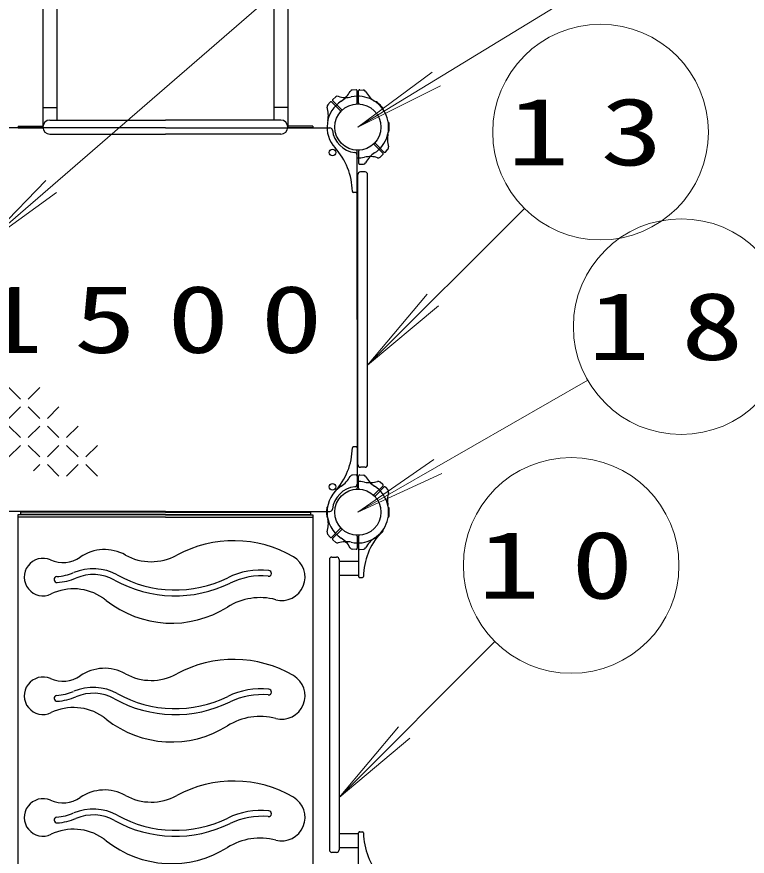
# Model space of a CAD drawing. Units: millimetres on the paper, scale 1:60. Extents: x -385 to 0, y -594 to 267.
# Drawn here: x -212.96 to -189.25, y 143.77 to 171.01 of the extents above; entities that cross this region are included whole.
import ezdxf

# ---------------------------------------------------------------- set-up
doc = ezdxf.new("R2010")
doc.units = ezdxf.units.MM
doc.layers.add('LY_1', color=7, linetype='Continuous', lineweight=25)
doc.styles.add('ＭＳ ゴシック', font='')
doc.styles.get('ＭＳ ゴシック').set_extended_font_data('MS Gothic')

msp = doc.modelspace()

# ---------------------------------------------------------------- linework, layer by layer
at = {"layer": 'LY_1', "lineweight": 13}
for p, q in [((-198.647, 176.933), (-214.104, 163.552)), ((-190.893, 174.14), (-201.889, 167.435)), ((-201.889, 167.435), (-199.474, 169.214)), ((-201.889, 167.435), (-199.202, 168.768)), ((-214.104, 163.552), (-212.016, 165.706)), ((-214.104, 163.552), (-211.674, 165.311)), ((-196.484, 164.797), (-201.573, 159.708)), ((-201.573, 159.708), (-199.644, 162.007)), ((-201.573, 159.708), (-199.275, 161.637)), ((-194.426, 159.216), (-201.889, 154.935)), ((-212.846, 158.604), (-213.221, 158.979)), ((-212.221, 158.979), (-212.596, 158.604)), ((-212.846, 158.354), (-213.221, 157.979)), ((-212.221, 157.979), (-212.596, 158.354)), ((-211.596, 158.354), (-211.971, 157.979)), ((-212.846, 157.354), (-213.221, 157.729)), ((-212.221, 157.729), (-212.596, 157.354)), ((-211.596, 157.354), (-211.971, 157.729)), ((-210.971, 157.729), (-211.346, 157.354)), ((-212.846, 157.104), (-213.221, 156.729)), ((-212.221, 156.729), (-212.596, 157.104)), ((-211.596, 157.104), (-211.971, 156.729)), ((-210.971, 156.729), (-211.346, 157.104)), ((-210.346, 157.104), (-210.721, 156.729)), ((-212.221, 156.479), (-212.421, 156.279)), ((-211.596, 156.104), (-211.971, 156.479)), ((-210.971, 156.479), (-211.346, 156.104)), ((-210.346, 156.104), (-210.721, 156.479)), ((-201.889, 154.935), (-199.427, 156.649)), ((-201.889, 154.935), (-199.167, 156.195)), ((-197.438, 150.732), (-202.498, 145.673)), ((-202.498, 145.673), (-200.569, 147.971)), ((-202.498, 145.673), (-200.2, 147.601))]:
    msp.add_line(p, q, dxfattribs=at)
at = {"layer": 'LY_1'}
for p, q in [((-212.116, 175.769), (-212.116, 167.435)), ((-211.663, 175.769), (-211.663, 167.662)), ((-204.616, 175.769), (-204.616, 167.662)), ((-204.163, 175.769), (-204.163, 167.435)), ((-202.701, 168.331), (-202.605, 168.42)), ((-201.949, 168.642), (-202.07, 168.638)), ((-201.914, 168.217), (-201.914, 168.609)), ((-201.864, 168.217), (-201.864, 168.609)), ((-201.83, 168.642), (-201.699, 168.638)), ((-202.785, 168.247), (-202.874, 168.151)), ((-202.459, 167.97), (-202.737, 168.248)), ((-202.424, 168.005), (-202.702, 168.283)), ((-201.31, 168.25), (-201.308, 168.252)), ((-212.116, 168.069), (-211.663, 168.069)), ((-204.163, 168.069), (-204.616, 168.069)), ((-201.074, 168.015), (-201.072, 168.017)), ((-211.889, 167.662), (-208.139, 167.662)), ((-204.389, 167.662), (-208.139, 167.662)), ((-200.903, 167.602), (-200.901, 167.602)), ((-208.139, 167.41), (-213.608, 167.41)), ((-212.923, 167.462), (-212.923, 167.409)), ((-212.923, 167.462), (-212.114, 167.462)), ((-212.923, 167.409), (-212.114, 167.409)), ((-208.139, 167.41), (-202.8, 167.41)), ((-203.356, 167.462), (-204.164, 167.462)), ((-203.356, 167.409), (-204.164, 167.409)), ((-203.356, 167.462), (-203.356, 167.409)), ((-211.889, 167.209), (-208.139, 167.209)), ((-204.389, 167.209), (-208.139, 167.209)), ((-200.903, 167.269), (-200.901, 167.269)), ((-201.355, 166.865), (-201.077, 166.588)), ((-201.319, 166.901), (-201.042, 166.623)), ((-201.914, 161.185), (-201.914, 166.654)), ((-201.864, 166.654), (-201.864, 166.262)), ((-201.078, 166.54), (-201.167, 166.457)), ((-200.994, 166.624), (-200.911, 166.713)), ((-201.83, 166.228), (-201.709, 166.232)), ((-201.656, 165.977), (-201.806, 165.977)), ((-201.889, 156.477), (-201.889, 165.894)), ((-201.573, 156.477), (-201.573, 165.894)), ((-201.949, 165.311), (-202.037, 165.316)), ((-201.914, 161.185), (-201.914, 155.717)), ((-201.949, 157.059), (-202.037, 157.055)), ((-201.949, 156.142), (-202.08, 156.138)), ((-201.83, 156.142), (-201.709, 156.138)), ((-201.656, 156.394), (-201.806, 156.394)), ((-201.864, 155.717), (-201.864, 156.109)), ((-201.078, 155.831), (-201.167, 155.914)), ((-201.355, 155.505), (-201.077, 155.783)), ((-201.319, 155.47), (-201.042, 155.748)), ((-200.994, 155.747), (-200.911, 155.658)), ((-202.875, 155.102), (-202.878, 155.102)), ((-200.903, 155.102), (-200.901, 155.102)), ((-208.139, 154.96), (-213.608, 154.96)), ((-208.139, 154.848), (-212.931, 154.848)), ((-212.931, 154.848), (-212.931, 142.394)), ((-208.139, 154.771), (-212.931, 154.771)), ((-212.848, 154.935), (-212.848, 154.86)), ((-208.139, 154.935), (-212.848, 154.935)), ((-208.139, 154.86), (-212.848, 154.86)), ((-208.139, 154.96), (-202.8, 154.96)), ((-208.139, 154.935), (-203.431, 154.935)), ((-208.139, 154.86), (-203.431, 154.86)), ((-208.139, 154.848), (-203.348, 154.848)), ((-208.139, 154.771), (-203.348, 154.771)), ((-203.431, 154.935), (-203.431, 154.86)), ((-203.348, 154.848), (-203.348, 142.394)), ((-202.875, 154.769), (-202.878, 154.769)), ((-200.903, 154.769), (-200.901, 154.769)), ((-202.785, 154.124), (-202.874, 154.22)), ((-202.459, 154.401), (-202.737, 154.123)), ((-202.424, 154.365), (-202.702, 154.088)), ((-201.074, 154.356), (-201.072, 154.354)), ((-202.701, 154.04), (-202.605, 153.95)), ((-201.914, 154.154), (-201.914, 153.762)), ((-201.864, 154.154), (-201.864, 152.845)), ((-201.31, 154.12), (-201.308, 154.118)), ((-201.949, 153.728), (-202.07, 153.732)), ((-201.83, 153.728), (-201.699, 153.733)), ((-202.731, 153.477), (-202.581, 153.477)), ((-202.814, 153.394), (-202.814, 143.977)), ((-202.498, 153.394), (-202.498, 143.977)), ((-201.864, 153.329), (-202.498, 153.329)), ((-201.864, 152.875), (-202.498, 152.875)), ((-201.829, 152.811), (-201.742, 152.816)), ((-201.864, 144.495), (-202.498, 144.495)), ((-201.864, 143.217), (-201.864, 144.526)), ((-201.829, 144.559), (-201.742, 144.555)), ((-202.731, 143.894), (-202.581, 143.894)), ((-201.864, 144.042), (-202.498, 144.042))]:
    msp.add_line(p, q, dxfattribs=at)
at = {"layer": 'LY_1', "lineweight": 13}
for centre in [(-194.009, 167.272), (-191.39, 160.957), (-194.963, 153.207)]:
    msp.add_circle(centre, 3.5, dxfattribs=at)
at = {"layer": 'LY_1'}
for centre, radius in [((-201.889, 167.435), 0.75), ((-202.714, 166.61), 0.108), ((-202.714, 155.76), 0.108), ((-201.889, 154.935), 0.75)]:
    msp.add_circle(centre, radius, dxfattribs=at)
for centre, radius, start, end in [((-202.555, 168.353), 0.0833, 72.4588, 133), ((-202.279, 169.227), 0.833, 252.4588, 282.2728), ((-202.881, 168.978), 0.833, 302.7272, 332.5412), ((-202.067, 168.555), 0.0833, 92, 152.5412), ((-201.889, 167.435), 1, 302.7272, 102.2728), ((-201.948, 168.609), 0.0333, 0, 92), ((-201.831, 168.609), 0.0333, 88, 180), ((-201.712, 168.555), 0.0833, 27.4588, 88), ((-200.898, 168.978), 0.833, 207.4588, 237.2728), ((-202.807, 168.101), 0.0833, 137, 197.5412), ((-201.889, 167.435), 1, 122.7272, 222.2172), ((-202.761, 168.224), 0.0333, 45, 137), ((-202.678, 168.307), 0.0333, 133, 225), ((-201.948, 168.217), 0.0333, 274.2707, 0), ((-201.831, 168.217), 0.0333, 180, 265.7293), ((-201.296, 168.241), 0.0167, 53.6269, 135), ((-201.889, 167.435), 1.017, 45, 53.6269), ((-201.889, 167.435), 1.017, 36.3731, 45), ((-203.681, 167.825), 0.833, 347.7272, 17.5412), ((-202.483, 167.946), 0.0333, 319.2707, 45), ((-202.4, 168.029), 0.0333, 225, 310.7293), ((-201.084, 168.028), 0.0167, 315, 36.3731), ((-211.889, 167.435), 0.227, 90, 270), ((-204.389, 167.435), 0.227, 270, 90), ((-200.901, 167.585), 0.0167, 8.6269, 90), ((-201.889, 167.435), 1.017, 0, 8.6269), ((-202.8, 167.327), 0.0833, 6.7872, 90), ((-201.889, 167.435), 0.833, 186.7872, 263.2128), ((-201.889, 167.435), 1.017, 351.3731, 0), ((-200.098, 167.046), 0.833, 167.7272, 197.5412), ((-200.901, 167.285), 0.0167, 270, 351.3731), ((-204.235, 165.308), 2.167, 1.0841, 42.2172), ((-201.378, 166.842), 0.0333, 45, 130.7293), ((-201.296, 166.924), 0.0333, 139.2707, 225), ((-200.972, 166.769), 0.0833, 317, 17.5412), ((-201.998, 166.525), 0.0833, 0, 83.2128), ((-201.948, 166.654), 0.0333, 0, 85.7293), ((-201.831, 166.654), 0.0333, 94.2707, 180), ((-201.5, 165.644), 0.833, 72.4588, 102.2728), ((-200.898, 165.893), 0.833, 122.7272, 152.5412), ((-201.101, 166.564), 0.0333, 313, 45), ((-201.018, 166.647), 0.0333, 225, 317), ((-201.889, 167.435), 1, 268.5675, 282.2728), ((-201.831, 166.262), 0.0333, 180, 272), ((-201.712, 166.316), 0.0833, 272, 332.5412), ((-201.223, 166.518), 0.0833, 252.4588, 313), ((-201.806, 165.894), 0.0833, 90, 180), ((-201.656, 165.894), 0.0833, 0, 90), ((-202.035, 165.349), 0.0333, 181.0841, 267), ((-201.948, 165.345), 0.0333, 267, 0), ((-204.235, 157.063), 2.167, 317.7828, 358.9158), ((-202.035, 157.022), 0.0333, 93, 178.9159), ((-201.948, 157.026), 0.0333, 0, 93), ((-201.806, 156.477), 0.0833, 180, 270), ((-201.656, 156.477), 0.0833, 270, 0), ((-202.067, 156.055), 0.0833, 92, 152.5412), ((-201.948, 156.109), 0.0333, 0, 92), ((-201.831, 156.109), 0.0333, 88, 180), ((-201.712, 156.055), 0.0833, 27.4588, 88), ((-202.881, 156.478), 0.833, 302.7272, 332.5412), ((-201.889, 154.935), 1, 77.7272, 91.4325), ((-201.5, 156.727), 0.833, 257.7272, 287.5412), ((-200.898, 156.478), 0.833, 207.4588, 237.2728), ((-201.223, 155.853), 0.0833, 47, 107.5412), ((-201.889, 154.935), 1, 122.7272, 237.2728), ((-201.889, 154.935), 0.833, 96.7872, 173.2128), ((-201.889, 154.935), 1, 257.7272, 57.2728), ((-201.998, 155.846), 0.0833, 276.7872, 0), ((-201.948, 155.717), 0.0333, 274.2707, 0), ((-201.831, 155.717), 0.0333, 180, 265.7293), ((-201.101, 155.807), 0.0333, 315, 47), ((-201.018, 155.724), 0.0333, 43, 135), ((-200.972, 155.601), 0.0833, 342.4588, 43), ((-201.378, 155.529), 0.0333, 229.2707, 315), ((-201.296, 155.446), 0.0333, 135, 220.7293), ((-200.098, 155.325), 0.833, 162.4588, 192.2728), ((-201.889, 154.935), 1.017, 171.3731, 180), ((-202.878, 155.085), 0.0167, 90, 171.3731), ((-202.8, 155.044), 0.0833, 270, 353.2128), ((-200.901, 155.085), 0.0167, 8.6269, 90), ((-201.889, 154.935), 1.017, 0, 8.6269), ((-201.889, 154.935), 1.017, 180, 188.6269), ((-202.878, 154.785), 0.0167, 188.6269, 270), ((-200.901, 154.785), 0.0167, 270, 351.3731), ((-201.889, 154.935), 1.017, 351.3731, 0), ((-203.681, 154.546), 0.833, 342.4588, 12.2728), ((-202.807, 154.269), 0.0833, 162.4588, 223), ((-202.483, 154.424), 0.0333, 315, 40.7293), ((-202.4, 154.342), 0.0333, 49.2707, 135), ((-199.544, 152.808), 2.167, 137.7828, 178.9159), ((-201.889, 154.935), 1.017, 306.3731, 315), ((-201.889, 154.935), 1.017, 315, 323.6269), ((-201.084, 154.342), 0.0167, 323.6269, 45), ((-205.922, 150.152), 3.858, 59.7706, 118.6447), ((-202.761, 154.147), 0.0333, 223, 315), ((-202.678, 154.064), 0.0333, 135, 227), ((-202.555, 154.018), 0.0833, 227, 287.5412), ((-202.279, 153.144), 0.833, 77.7272, 107.5412), ((-202.881, 153.393), 0.833, 27.4588, 57.2728), ((-201.948, 154.154), 0.0333, 0, 85.7293), ((-201.831, 154.154), 0.0333, 94.2707, 180), ((-200.898, 153.393), 0.833, 122.7272, 152.5412), ((-201.296, 154.13), 0.0167, 225, 306.3731), ((-210.116, 152.326), 1.395, 60.8927, 124.4313), ((-202.067, 153.816), 0.0833, 207.4588, 268), ((-201.948, 153.762), 0.0333, 268, 0), ((-201.831, 153.762), 0.0333, 180, 272), ((-201.712, 153.816), 0.0833, 272, 332.5412), ((-212.115, 152.829), 0.608, 66.3171, 295.7294), ((-211.469, 154.3), 0.998, 246.3171, 304.4313), ((-208.599, 155.052), 1.725, 240.8927, 298.6447), ((-204.363, 152.829), 0.76, 255.2876, 59.7706), ((-202.731, 153.394), 0.0833, 90, 180), ((-202.581, 153.394), 0.0833, 0, 90), ((-211.786, 154.552), 1.714, 274.0218, 292.9471), ((-210.487, 151.484), 1.617, 60.9492, 112.9471), ((-210.487, 151.484), 1.426, 60.9492, 112.9471), ((-207.821, 156.285), 3.874, 240.9492, 296.1042), ((-205.028, 150.585), 2.474, 84.2979, 116.1042), ((-205.028, 150.585), 2.282, 84.2979, 116.1042), ((-204.792, 152.951), 0.0956, 264.2979, 84.2979), ((-211.659, 152.747), 0.0956, 94.0218, 274.0218), ((-211.786, 154.552), 1.905, 274.0218, 292.9471), ((-207.821, 156.285), 4.065, 240.9492, 296.1042), ((-201.831, 152.845), 0.0333, 180, 273), ((-201.744, 152.849), 0.0333, 273, 358.9158), ((-211.122, 150.769), 1.678, 55.5649, 115.7294), ((-211.277, 150.543), 1.952, 51.5643, 55.5649), ((-207.939, 154.75), 3.418, 231.5643, 302.0947), ((-205.062, 150.164), 1.996, 75.2876, 122.0947), ((-205.922, 146.298), 3.858, 59.7706, 118.6447), ((-210.116, 148.472), 1.395, 60.8927, 124.4313), ((-211.469, 150.446), 0.998, 246.3171, 304.4313), ((-208.599, 151.198), 1.725, 240.8927, 298.6447), ((-204.363, 148.975), 0.76, 255.2876, 59.7706), ((-212.115, 148.975), 0.608, 66.3171, 295.7294), ((-211.786, 150.698), 1.714, 274.0218, 292.9471), ((-210.487, 147.631), 1.617, 60.9492, 112.9471), ((-210.487, 147.631), 1.426, 60.9492, 112.9471), ((-207.821, 152.431), 3.874, 240.9492, 296.1042), ((-205.028, 146.731), 2.474, 84.2979, 116.1042), ((-204.792, 149.097), 0.0956, 264.2979, 84.2979), ((-211.659, 148.893), 0.0956, 94.0218, 274.0218), ((-211.786, 150.698), 1.905, 274.0218, 292.9471), ((-207.821, 152.431), 4.065, 240.9492, 296.1042), ((-205.028, 146.731), 2.282, 84.2979, 116.1042), ((-211.122, 146.916), 1.678, 55.5649, 115.7294), ((-211.277, 146.69), 1.952, 51.5643, 55.5649), ((-205.062, 146.31), 1.996, 75.2876, 122.0947), ((-207.939, 150.896), 3.418, 231.5643, 302.0947), ((-205.922, 142.349), 3.858, 59.7706, 118.6447), ((-210.116, 144.523), 1.395, 60.8927, 124.4313), ((-212.115, 145.026), 0.608, 66.3171, 295.7294), ((-211.469, 146.497), 0.998, 246.3171, 304.4313), ((-208.599, 147.249), 1.725, 240.8927, 298.6447), ((-204.363, 145.026), 0.76, 255.2876, 59.7706), ((-210.487, 143.682), 1.617, 60.9492, 112.9471), ((-205.028, 142.782), 2.474, 84.2979, 116.1042), ((-204.792, 145.148), 0.0956, 264.2979, 84.2979), ((-211.659, 144.944), 0.0956, 94.0218, 274.0218), ((-211.786, 146.749), 1.714, 274.0218, 292.9471), ((-211.786, 146.749), 1.905, 274.0218, 292.9471), ((-210.487, 143.682), 1.426, 60.9492, 112.9471), ((-207.821, 148.482), 3.874, 240.9492, 296.1042), ((-205.028, 142.782), 2.282, 84.2979, 116.1042), ((-207.821, 148.482), 4.065, 240.9492, 296.1042), ((-211.122, 142.967), 1.678, 55.5649, 115.7294), ((-201.831, 144.526), 0.0333, 87, 180), ((-201.744, 144.522), 0.0333, 1.0841, 87), ((-199.544, 144.563), 2.167, 181.0841, 222.2172), ((-211.277, 142.74), 1.952, 51.5643, 55.5649), ((-207.939, 146.947), 3.418, 231.5643, 302.0947), ((-205.062, 142.361), 1.996, 75.2876, 122.0947), ((-202.731, 143.977), 0.0833, 180, 270), ((-202.581, 143.977), 0.0833, 270, 0)]:
    msp.add_arc(centre, radius, start, end, dxfattribs=at)

# ---------------------------------------------------------------- texts
at = {"layer": 'LY_1', "char_height": 2.199, "style": 'ＭＳ ゴシック'}
for s, insert, attachment_point in [('\\T1.5;\\W1.35;13', (-194.009, 167.272), 5), ('\\T1.5;\\W1.35;1500', (-214.139, 161.185), 4), ('\\T1.5;\\W1.35;18', (-191.39, 160.957), 5), ('\\T1.5;\\W1.35;10', (-194.963, 153.207), 5)]:
    msp.add_mtext(s, dxfattribs=dict(at, insert=insert, attachment_point=attachment_point))

doc.saveas('drawing.dxf')
